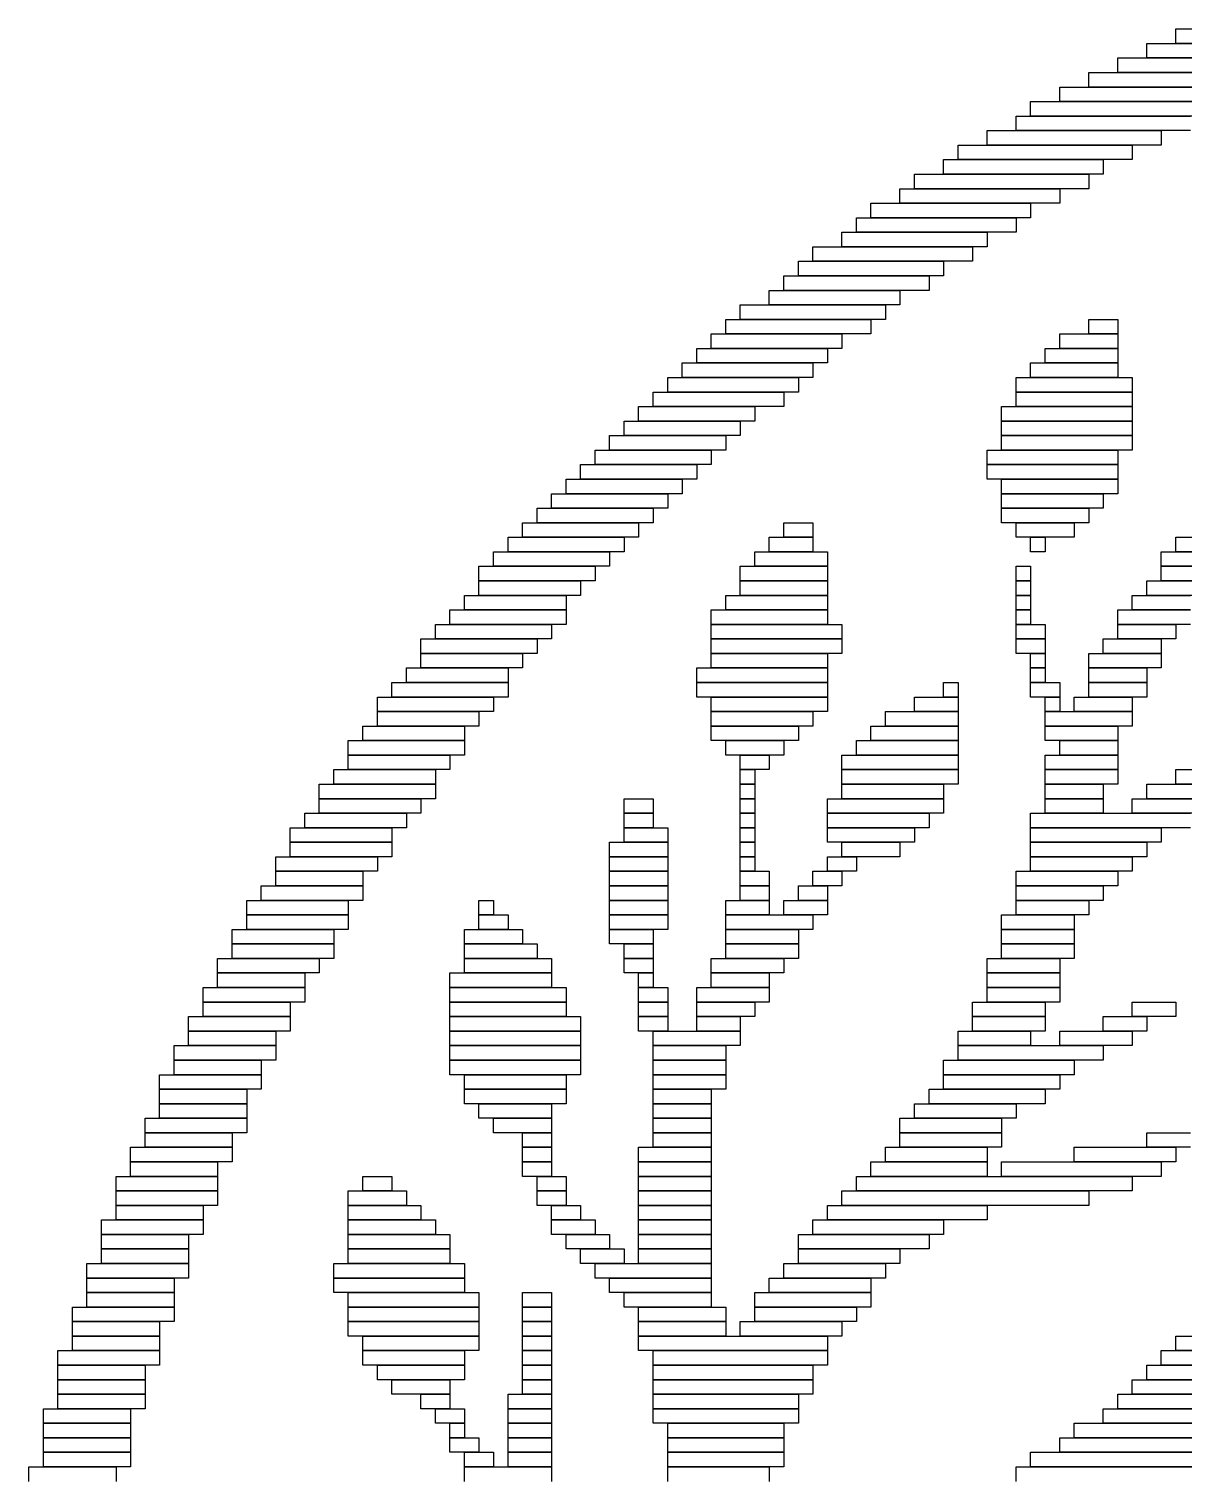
# Model space of a CAD drawing. Extents: x 28 to 995, y 169 to 891.
# Drawn here: x 705 to 784.5, y 351.5 to 451 of the extents above; entities that cross this region are included whole.
import ezdxf

# ---------------------------------------------------------------- set-up
doc = ezdxf.new("R2010")
doc.units = 0

msp = doc.modelspace()

# ---------------------------------------------------------------- linework, layer by layer
for p, q in [((784, 451), (799, 451)), ((784, 450), (784, 451)), ((782, 450), (796, 450)), ((782, 449), (782, 450)), ((799, 450), (784, 450)), ((780, 449), (794, 449)), ((780, 448), (780, 449)), ((796, 449), (782, 449)), ((778, 448), (791, 448)), ((778, 447), (778, 448)), ((794, 448), (780, 448)), ((776, 447), (789, 447)), ((776, 446), (776, 447)), ((791, 447), (778, 447)), ((774, 446), (787, 446)), ((774, 445), (774, 446)), ((789, 446), (776, 446)), ((773, 445), (785, 445)), ((773, 444), (773, 445)), ((787, 445), (774, 445)), ((771, 444), (783, 444)), ((771, 443), (771, 444)), ((785, 444), (773, 444)), ((783, 444), (783, 443)), ((769, 443), (781, 443)), ((769, 442), (769, 443)), ((783, 443), (771, 443)), ((781, 443), (781, 442)), ((768, 442), (779, 442)), ((768, 441), (768, 442)), ((781, 442), (769, 442)), ((779, 442), (779, 441)), ((766, 441), (778, 441)), ((766, 440), (766, 441)), ((779, 441), (768, 441)), ((778, 441), (778, 440)), ((765, 440), (776, 440)), ((765, 439), (765, 440)), ((778, 440), (766, 440)), ((776, 440), (776, 439)), ((763, 439), (774, 439)), ((763, 438), (763, 439)), ((776, 439), (765, 439)), ((774, 439), (774, 438)), ((762, 438), (773, 438)), ((762, 437), (762, 438)), ((774, 438), (763, 438)), ((773, 438), (773, 437)), ((761, 437), (771, 437)), ((761, 436), (761, 437)), ((773, 437), (762, 437)), ((771, 437), (771, 436)), ((759, 436), (770, 436)), ((759, 435), (759, 436)), ((771, 436), (761, 436)), ((770, 436), (770, 435)), ((758, 435), (768, 435)), ((758, 434), (758, 435)), ((770, 435), (759, 435)), ((768, 435), (768, 434)), ((757, 434), (767, 434)), ((757, 433), (757, 434)), ((768, 434), (758, 434)), ((767, 434), (767, 433)), ((756, 433), (765, 433)), ((756, 432), (756, 433)), ((767, 433), (757, 433)), ((765, 433), (765, 432)), ((754, 432), (764, 432)), ((754, 431), (754, 432)), ((765, 432), (756, 432)), ((764, 432), (764, 431)), ((753, 431), (763, 431)), ((753, 430), (753, 431)), ((764, 431), (754, 431)), ((763, 431), (763, 430)), ((778, 431), (780, 431)), ((778, 430), (778, 431)), ((780, 431), (780, 430)), ((752, 430), (761, 430)), ((752, 429), (752, 430)), ((763, 430), (753, 430)), ((761, 430), (761, 429)), ((776, 430), (780, 430)), ((776, 429), (776, 430)), ((780, 430), (778, 430)), ((780, 430), (780, 429)), ((751, 429), (760, 429)), ((751, 428), (751, 429)), ((761, 429), (752, 429)), ((760, 429), (760, 428)), ((775, 429), (780, 429)), ((775, 428), (775, 429)), ((780, 429), (776, 429)), ((780, 429), (780, 428)), ((750, 428), (759, 428)), ((750, 427), (750, 428)), ((760, 428), (751, 428)), ((759, 428), (759, 427)), ((774, 428), (780, 428)), ((774, 427), (774, 428)), ((780, 428), (775, 428)), ((780, 428), (780, 427)), ((749, 427), (758, 427)), ((749, 426), (749, 427)), ((759, 427), (750, 427)), ((758, 427), (758, 426)), ((773, 427), (781, 427)), ((773, 426), (773, 427)), ((780, 427), (774, 427)), ((781, 427), (781, 426)), ((748, 426), (757, 426)), ((748, 425), (748, 426)), ((758, 426), (749, 426)), ((757, 426), (757, 425)), ((781, 426), (773, 426)), ((773, 426), (781, 426)), ((773, 425), (773, 426)), ((781, 426), (781, 425)), ((747, 425), (755, 425)), ((747, 424), (747, 425)), ((757, 425), (748, 425)), ((755, 425), (755, 424)), ((772, 425), (781, 425)), ((772, 424), (772, 425)), ((781, 425), (773, 425)), ((781, 425), (781, 424)), ((746, 424), (754, 424)), ((746, 423), (746, 424)), ((755, 424), (747, 424)), ((754, 424), (754, 423)), ((781, 424), (772, 424)), ((772, 424), (781, 424)), ((772, 423), (772, 424)), ((781, 424), (781, 423)), ((745, 423), (753, 423)), ((745, 422), (745, 423)), ((754, 423), (746, 423)), ((753, 423), (753, 422)), ((781, 423), (772, 423)), ((772, 423), (781, 423)), ((772, 422), (772, 423)), ((781, 423), (781, 422)), ((744, 422), (752, 422)), ((744, 421), (744, 422)), ((753, 422), (745, 422)), ((752, 422), (752, 421)), ((771, 422), (780, 422)), ((771, 421), (771, 422)), ((781, 422), (772, 422)), ((780, 422), (780, 421)), ((743, 421), (751, 421)), ((743, 420), (743, 421)), ((752, 421), (744, 421)), ((751, 421), (751, 420)), ((780, 421), (771, 421)), ((771, 421), (780, 421)), ((771, 420), (771, 421)), ((780, 421), (780, 420)), ((742, 420), (750, 420)), ((742, 419), (742, 420)), ((751, 420), (743, 420)), ((750, 420), (750, 419)), ((780, 420), (771, 420)), ((772, 420), (780, 420)), ((772, 419), (772, 420)), ((780, 420), (780, 419)), ((741, 419), (749, 419)), ((741, 418), (741, 419)), ((750, 419), (742, 419)), ((749, 419), (749, 418)), ((780, 419), (772, 419)), ((772, 419), (779, 419)), ((772, 418), (772, 419)), ((779, 419), (779, 418)), ((740, 418), (748, 418)), ((740, 417), (740, 418)), ((749, 418), (741, 418)), ((748, 418), (748, 417)), ((779, 418), (772, 418)), ((772, 418), (778, 418)), ((772, 417), (772, 418)), ((778, 418), (778, 417)), ((739, 417), (747, 417)), ((739, 416), (739, 417)), ((748, 417), (740, 417)), ((747, 417), (747, 416)), ((757, 417), (759, 417)), ((757, 416), (757, 417)), ((759, 417), (759, 416)), ((778, 417), (772, 417)), ((773, 417), (777, 417)), ((773, 416), (773, 417)), ((777, 417), (777, 416)), ((738, 416), (746, 416)), ((738, 415), (738, 416)), ((747, 416), (739, 416)), ((746, 416), (746, 415)), ((756, 416), (759, 416)), ((756, 415), (756, 416)), ((759, 416), (757, 416)), ((759, 416), (759, 415)), ((777, 416), (773, 416)), ((774, 416), (775, 416)), ((774, 415), (774, 416)), ((775, 416), (775, 415)), ((784, 416), (790, 416)), ((784, 415), (784, 416)), ((737, 415), (745, 415)), ((737, 414), (737, 415)), ((746, 415), (738, 415)), ((745, 415), (745, 414)), ((755, 415), (760, 415)), ((755, 414), (755, 415)), ((759, 415), (756, 415)), ((760, 415), (760, 414)), ((775, 415), (774, 415)), ((783, 415), (788, 415)), ((783, 414), (783, 415)), ((790, 415), (784, 415)), ((736, 414), (744, 414)), ((736, 413), (736, 414)), ((745, 414), (737, 414)), ((744, 414), (744, 413)), ((754, 414), (760, 414)), ((754, 413), (754, 414)), ((760, 414), (755, 414)), ((760, 414), (760, 413)), ((773, 414), (774, 414)), ((773, 413), (773, 414)), ((774, 414), (774, 413)), ((788, 414), (783, 414)), ((783, 414), (787, 414)), ((783, 413), (783, 414)), ((744, 413), (736, 413)), ((736, 413), (743, 413)), ((736, 412), (736, 413)), ((743, 413), (743, 412)), ((760, 413), (754, 413)), ((754, 413), (760, 413)), ((754, 412), (754, 413)), ((760, 413), (760, 412)), ((774, 413), (773, 413)), ((773, 413), (774, 413)), ((773, 412), (773, 413)), ((774, 413), (774, 412)), ((782, 413), (786, 413)), ((782, 412), (782, 413)), ((787, 413), (783, 413)), ((735, 412), (742, 412)), ((735, 411), (735, 412)), ((743, 412), (736, 412)), ((742, 412), (742, 411)), ((753, 412), (760, 412)), ((753, 411), (753, 412)), ((760, 412), (754, 412)), ((760, 412), (760, 411)), ((774, 412), (773, 412)), ((773, 412), (774, 412)), ((773, 411), (773, 412)), ((774, 412), (774, 411)), ((781, 412), (785, 412)), ((781, 411), (781, 412)), ((786, 412), (782, 412)), ((734, 411), (742, 411)), ((734, 410), (734, 411)), ((742, 411), (735, 411)), ((742, 411), (742, 410)), ((752, 411), (760, 411)), ((752, 410), (752, 411)), ((760, 411), (753, 411)), ((760, 411), (760, 410)), ((774, 411), (773, 411)), ((773, 411), (774, 411)), ((773, 410), (773, 411)), ((774, 411), (774, 410)), ((780, 411), (785, 411)), ((780, 410), (780, 411)), ((785, 411), (781, 411)), ((733, 410), (741, 410)), ((733, 409), (733, 410)), ((742, 410), (734, 410)), ((741, 410), (741, 409)), ((760, 410), (752, 410)), ((752, 410), (761, 410)), ((752, 409), (752, 410)), ((761, 410), (761, 409)), ((774, 410), (773, 410)), ((773, 410), (775, 410)), ((773, 409), (773, 410)), ((775, 410), (775, 409)), ((785, 410), (780, 410)), ((780, 410), (784, 410)), ((780, 409), (780, 410)), ((784, 410), (784, 409)), ((732, 409), (740, 409)), ((732, 408), (732, 409)), ((741, 409), (733, 409)), ((740, 409), (740, 408)), ((761, 409), (752, 409)), ((752, 409), (761, 409)), ((752, 408), (752, 409)), ((761, 409), (761, 408)), ((775, 409), (773, 409)), ((773, 409), (775, 409)), ((773, 408), (773, 409)), ((775, 409), (775, 408)), ((779, 409), (783, 409)), ((779, 408), (779, 409)), ((784, 409), (780, 409)), ((783, 409), (783, 408)), ((740, 408), (732, 408)), ((732, 408), (739, 408)), ((732, 407), (732, 408)), ((739, 408), (739, 407)), ((761, 408), (752, 408)), ((752, 408), (760, 408)), ((752, 407), (752, 408)), ((760, 408), (760, 407)), ((775, 408), (773, 408)), ((774, 408), (775, 408)), ((774, 407), (774, 408)), ((775, 408), (775, 407)), ((778, 408), (783, 408)), ((778, 407), (778, 408)), ((783, 408), (779, 408)), ((783, 408), (783, 407)), ((731, 407), (738, 407)), ((731, 406), (731, 407)), ((739, 407), (732, 407)), ((738, 407), (738, 406)), ((751, 407), (760, 407)), ((751, 406), (751, 407)), ((760, 407), (752, 407)), ((760, 407), (760, 406)), ((775, 407), (774, 407)), ((774, 407), (775, 407)), ((774, 406), (774, 407)), ((775, 407), (775, 406)), ((783, 407), (778, 407)), ((778, 407), (782, 407)), ((778, 406), (778, 407)), ((782, 407), (782, 406)), ((730, 406), (738, 406)), ((730, 405), (730, 406)), ((738, 406), (731, 406)), ((738, 406), (738, 405)), ((760, 406), (751, 406)), ((751, 406), (760, 406)), ((751, 405), (751, 406)), ((760, 406), (760, 405)), ((768, 406), (769, 406)), ((768, 405), (768, 406)), ((769, 406), (769, 405)), ((775, 406), (774, 406)), ((774, 406), (776, 406)), ((774, 405), (774, 406)), ((776, 406), (776, 405)), ((782, 406), (778, 406)), ((778, 406), (782, 406)), ((778, 405), (778, 406)), ((782, 406), (782, 405)), ((729, 405), (737, 405)), ((729, 404), (729, 405)), ((738, 405), (730, 405)), ((737, 405), (737, 404)), ((760, 405), (751, 405)), ((752, 405), (760, 405)), ((752, 404), (752, 405)), ((760, 405), (760, 404)), ((766, 405), (769, 405)), ((766, 404), (766, 405)), ((769, 405), (768, 405)), ((769, 405), (769, 404)), ((776, 405), (774, 405)), ((775, 405), (776, 405)), ((775, 404), (775, 405)), ((776, 405), (776, 404)), ((777, 405), (781, 405)), ((777, 404), (777, 405)), ((782, 405), (778, 405)), ((781, 405), (781, 404)), ((737, 404), (729, 404)), ((729, 404), (736, 404)), ((729, 403), (729, 404)), ((736, 404), (736, 403)), ((760, 404), (752, 404)), ((752, 404), (759, 404)), ((752, 403), (752, 404)), ((759, 404), (759, 403)), ((764, 404), (769, 404)), ((764, 403), (764, 404)), ((769, 404), (766, 404)), ((769, 404), (769, 403)), ((776, 404), (775, 404)), ((775, 404), (781, 404)), ((775, 403), (775, 404)), ((781, 404), (777, 404)), ((781, 404), (781, 403)), ((728, 403), (735, 403)), ((728, 402), (728, 403)), ((736, 403), (729, 403)), ((735, 403), (735, 402)), ((759, 403), (752, 403)), ((752, 403), (758, 403)), ((752, 402), (752, 403)), ((758, 403), (758, 402)), ((763, 403), (769, 403)), ((763, 402), (763, 403)), ((769, 403), (764, 403)), ((769, 403), (769, 402)), ((781, 403), (775, 403)), ((775, 403), (780, 403)), ((775, 402), (775, 403)), ((780, 403), (780, 402)), ((727, 402), (735, 402)), ((727, 401), (727, 402)), ((735, 402), (728, 402)), ((735, 402), (735, 401)), ((758, 402), (752, 402)), ((753, 402), (757, 402)), ((753, 401), (753, 402)), ((757, 402), (757, 401)), ((762, 402), (769, 402)), ((762, 401), (762, 402)), ((769, 402), (763, 402)), ((769, 402), (769, 401)), ((780, 402), (775, 402)), ((776, 402), (780, 402)), ((776, 401), (776, 402)), ((780, 402), (780, 401)), ((735, 401), (727, 401)), ((727, 401), (734, 401)), ((727, 400), (727, 401)), ((734, 401), (734, 400)), ((757, 401), (753, 401)), ((754, 401), (756, 401)), ((754, 400), (754, 401)), ((756, 401), (756, 400)), ((761, 401), (769, 401)), ((761, 400), (761, 401)), ((769, 401), (762, 401)), ((769, 401), (769, 400)), ((775, 401), (780, 401)), ((775, 400), (775, 401)), ((780, 401), (776, 401)), ((780, 401), (780, 400)), ((726, 400), (733, 400)), ((726, 399), (726, 400)), ((734, 400), (727, 400)), ((733, 400), (733, 399)), ((756, 400), (754, 400)), ((754, 400), (755, 400)), ((754, 399), (754, 400)), ((755, 400), (755, 399)), ((769, 400), (761, 400)), ((761, 400), (769, 400)), ((761, 399), (761, 400)), ((769, 400), (769, 399)), ((780, 400), (775, 400)), ((775, 400), (780, 400)), ((775, 399), (775, 400)), ((780, 400), (780, 399)), ((784, 400), (812, 400)), ((784, 399), (784, 400)), ((725, 399), (733, 399)), ((725, 398), (725, 399)), ((733, 399), (726, 399)), ((733, 399), (733, 398)), ((755, 399), (754, 399)), ((754, 399), (755, 399)), ((754, 398), (754, 399)), ((755, 399), (755, 398)), ((769, 399), (761, 399)), ((761, 399), (768, 399)), ((761, 398), (761, 399)), ((768, 399), (768, 398)), ((780, 399), (775, 399)), ((775, 399), (779, 399)), ((775, 398), (775, 399)), ((779, 399), (779, 398)), ((782, 399), (792, 399)), ((782, 398), (782, 399)), ((812, 399), (784, 399)), ((733, 398), (725, 398)), ((725, 398), (732, 398)), ((725, 397), (725, 398)), ((732, 398), (732, 397)), ((746, 398), (748, 398)), ((746, 397), (746, 398)), ((748, 398), (748, 397)), ((755, 398), (754, 398)), ((754, 398), (755, 398)), ((754, 397), (754, 398)), ((755, 398), (755, 397)), ((760, 398), (768, 398)), ((760, 397), (760, 398)), ((768, 398), (761, 398)), ((768, 398), (768, 397)), ((779, 398), (775, 398)), ((775, 398), (779, 398)), ((775, 397), (775, 398)), ((779, 398), (779, 397)), ((781, 398), (787, 398)), ((781, 397), (781, 398)), ((792, 398), (782, 398)), ((724, 397), (731, 397)), ((724, 396), (724, 397)), ((732, 397), (725, 397)), ((731, 397), (731, 396)), ((748, 397), (746, 397)), ((746, 397), (748, 397)), ((746, 396), (746, 397)), ((748, 397), (748, 396)), ((755, 397), (754, 397)), ((754, 397), (755, 397)), ((754, 396), (754, 397)), ((755, 397), (755, 396)), ((768, 397), (760, 397)), ((760, 397), (767, 397)), ((760, 396), (760, 397)), ((767, 397), (767, 396)), ((774, 397), (785, 397)), ((774, 396), (774, 397)), ((779, 397), (775, 397)), ((787, 397), (781, 397)), ((723, 396), (730, 396)), ((723, 395), (723, 396)), ((731, 396), (724, 396)), ((730, 396), (730, 395)), ((748, 396), (746, 396)), ((746, 396), (749, 396)), ((746, 395), (746, 396)), ((749, 396), (749, 395)), ((755, 396), (754, 396)), ((754, 396), (755, 396)), ((754, 395), (754, 396)), ((755, 396), (755, 395)), ((767, 396), (760, 396)), ((760, 396), (766, 396)), ((760, 395), (760, 396)), ((766, 396), (766, 395)), ((785, 396), (774, 396)), ((774, 396), (783, 396)), ((774, 395), (774, 396)), ((783, 396), (783, 395)), ((730, 395), (723, 395)), ((723, 395), (730, 395)), ((723, 394), (723, 395)), ((730, 395), (730, 394)), ((745, 395), (749, 395)), ((745, 394), (745, 395)), ((749, 395), (746, 395)), ((749, 395), (749, 394)), ((755, 395), (754, 395)), ((754, 395), (755, 395)), ((754, 394), (754, 395)), ((755, 395), (755, 394)), ((766, 395), (760, 395)), ((761, 395), (765, 395)), ((761, 394), (761, 395)), ((765, 395), (765, 394)), ((783, 395), (774, 395)), ((774, 395), (782, 395)), ((774, 394), (774, 395)), ((782, 395), (782, 394)), ((722, 394), (729, 394)), ((722, 393), (722, 394)), ((730, 394), (723, 394)), ((729, 394), (729, 393)), ((749, 394), (745, 394)), ((745, 394), (749, 394)), ((745, 393), (745, 394)), ((749, 394), (749, 393)), ((755, 394), (754, 394)), ((754, 394), (755, 394)), ((754, 393), (754, 394)), ((755, 394), (755, 393)), ((760, 394), (762, 394)), ((760, 393), (760, 394)), ((765, 394), (761, 394)), ((762, 394), (762, 393)), ((782, 394), (774, 394)), ((774, 394), (781, 394)), ((774, 393), (774, 394)), ((781, 394), (781, 393)), ((729, 393), (722, 393)), ((722, 393), (728, 393)), ((722, 392), (722, 393)), ((728, 393), (728, 392)), ((749, 393), (745, 393)), ((745, 393), (749, 393)), ((745, 392), (745, 393)), ((749, 393), (749, 392)), ((755, 393), (754, 393)), ((754, 393), (756, 393)), ((754, 392), (754, 393)), ((756, 393), (756, 392)), ((759, 393), (761, 393)), ((759, 392), (759, 393)), ((762, 393), (760, 393)), ((761, 393), (761, 392)), ((773, 393), (780, 393)), ((773, 392), (773, 393)), ((781, 393), (774, 393)), ((780, 393), (780, 392)), ((721, 392), (728, 392)), ((721, 391), (721, 392)), ((728, 392), (722, 392)), ((728, 392), (728, 391)), ((749, 392), (745, 392)), ((745, 392), (749, 392)), ((745, 391), (745, 392)), ((749, 392), (749, 391)), ((756, 392), (754, 392)), ((754, 392), (756, 392)), ((754, 391), (754, 392)), ((756, 392), (756, 391)), ((758, 392), (760, 392)), ((758, 391), (758, 392)), ((761, 392), (759, 392)), ((760, 392), (760, 391)), ((780, 392), (773, 392)), ((773, 392), (779, 392)), ((773, 391), (773, 392)), ((779, 392), (779, 391)), ((720, 391), (727, 391)), ((720, 390), (720, 391)), ((728, 391), (721, 391)), ((727, 391), (727, 390)), ((736, 391), (737, 391)), ((736, 390), (736, 391)), ((737, 391), (737, 390)), ((749, 391), (745, 391)), ((745, 391), (749, 391)), ((745, 390), (745, 391)), ((749, 391), (749, 390)), ((753, 391), (756, 391)), ((753, 390), (753, 391)), ((756, 391), (754, 391)), ((756, 391), (756, 390)), ((757, 391), (760, 391)), ((757, 390), (757, 391)), ((760, 391), (758, 391)), ((760, 391), (760, 390)), ((779, 391), (773, 391)), ((773, 391), (778, 391)), ((773, 390), (773, 391)), ((778, 391), (778, 390)), ((727, 390), (720, 390)), ((720, 390), (727, 390)), ((720, 389), (720, 390)), ((727, 390), (727, 389)), ((737, 390), (736, 390)), ((736, 390), (738, 390)), ((736, 389), (736, 390)), ((738, 390), (738, 389)), ((749, 390), (745, 390)), ((745, 390), (749, 390)), ((745, 389), (745, 390)), ((749, 390), (749, 389)), ((756, 390), (753, 390)), ((753, 390), (759, 390)), ((753, 389), (753, 390)), ((760, 390), (757, 390)), ((759, 390), (759, 389)), ((772, 390), (777, 390)), ((772, 389), (772, 390)), ((778, 390), (773, 390)), ((777, 390), (777, 389)), ((719, 389), (726, 389)), ((719, 388), (719, 389)), ((727, 389), (720, 389)), ((726, 389), (726, 388)), ((735, 389), (739, 389)), ((735, 388), (735, 389)), ((738, 389), (736, 389)), ((739, 389), (739, 388)), ((749, 389), (745, 389)), ((745, 389), (748, 389)), ((745, 388), (745, 389)), ((748, 389), (748, 388)), ((759, 389), (753, 389)), ((753, 389), (758, 389)), ((753, 388), (753, 389)), ((758, 389), (758, 388)), ((777, 389), (772, 389)), ((772, 389), (777, 389)), ((772, 388), (772, 389)), ((777, 389), (777, 388)), ((726, 388), (719, 388)), ((719, 388), (726, 388)), ((719, 387), (719, 388)), ((726, 388), (726, 387)), ((739, 388), (735, 388)), ((735, 388), (740, 388)), ((735, 387), (735, 388)), ((740, 388), (740, 387)), ((748, 388), (745, 388)), ((746, 388), (748, 388)), ((746, 387), (746, 388)), ((748, 388), (748, 387)), ((758, 388), (753, 388)), ((753, 388), (758, 388)), ((753, 387), (753, 388)), ((758, 388), (758, 387)), ((777, 388), (772, 388)), ((772, 388), (777, 388)), ((772, 387), (772, 388)), ((777, 388), (777, 387)), ((718, 387), (725, 387)), ((718, 386), (718, 387)), ((726, 387), (719, 387)), ((725, 387), (725, 386)), ((740, 387), (735, 387)), ((735, 387), (741, 387)), ((735, 386), (735, 387)), ((741, 387), (741, 386)), ((748, 387), (746, 387)), ((746, 387), (748, 387)), ((746, 386), (746, 387)), ((748, 387), (748, 386)), ((752, 387), (757, 387)), ((752, 386), (752, 387)), ((758, 387), (753, 387)), ((757, 387), (757, 386)), ((771, 387), (776, 387)), ((771, 386), (771, 387)), ((777, 387), (772, 387)), ((776, 387), (776, 386)), ((725, 386), (718, 386)), ((718, 386), (724, 386)), ((718, 385), (718, 386)), ((724, 386), (724, 385)), ((734, 386), (741, 386)), ((734, 385), (734, 386)), ((741, 386), (735, 386)), ((741, 386), (741, 385)), ((748, 386), (746, 386)), ((747, 386), (748, 386)), ((747, 385), (747, 386)), ((748, 386), (748, 385)), ((757, 386), (752, 386)), ((752, 386), (756, 386)), ((752, 385), (752, 386)), ((756, 386), (756, 385)), ((776, 386), (771, 386)), ((771, 386), (776, 386)), ((771, 385), (771, 386)), ((776, 386), (776, 385)), ((717, 385), (724, 385)), ((717, 384), (717, 385)), ((724, 385), (718, 385)), ((724, 385), (724, 384)), ((741, 385), (734, 385)), ((734, 385), (742, 385)), ((734, 384), (734, 385)), ((742, 385), (742, 384)), ((748, 385), (747, 385)), ((747, 385), (749, 385)), ((747, 384), (747, 385)), ((749, 385), (749, 384)), ((751, 385), (756, 385)), ((751, 384), (751, 385)), ((756, 385), (752, 385)), ((756, 385), (756, 384)), ((776, 385), (771, 385)), ((771, 385), (776, 385)), ((771, 384), (771, 385)), ((776, 385), (776, 384)), ((724, 384), (717, 384)), ((717, 384), (723, 384)), ((717, 383), (717, 384)), ((723, 384), (723, 383)), ((742, 384), (734, 384)), ((734, 384), (742, 384)), ((734, 383), (734, 384)), ((742, 384), (742, 383)), ((749, 384), (747, 384)), ((747, 384), (749, 384)), ((747, 383), (747, 384)), ((749, 384), (749, 383)), ((756, 384), (751, 384)), ((751, 384), (755, 384)), ((751, 383), (751, 384)), ((755, 384), (755, 383)), ((770, 384), (775, 384)), ((770, 383), (770, 384)), ((776, 384), (771, 384)), ((775, 384), (775, 383)), ((781, 384), (784, 384)), ((781, 383), (781, 384)), ((784, 384), (784, 383)), ((716, 383), (723, 383)), ((716, 382), (716, 383)), ((723, 383), (717, 383)), ((723, 383), (723, 382)), ((742, 383), (734, 383)), ((734, 383), (743, 383)), ((734, 382), (734, 383)), ((743, 383), (743, 382)), ((749, 383), (747, 383)), ((747, 383), (749, 383)), ((747, 382), (747, 383)), ((749, 383), (749, 382)), ((755, 383), (751, 383)), ((751, 383), (754, 383)), ((751, 382), (751, 383)), ((754, 383), (754, 382)), ((775, 383), (770, 383)), ((770, 383), (775, 383)), ((770, 382), (770, 383)), ((775, 383), (775, 382)), ((779, 383), (782, 383)), ((779, 382), (779, 383)), ((784, 383), (781, 383)), ((782, 383), (782, 382)), ((723, 382), (716, 382)), ((716, 382), (722, 382)), ((716, 381), (716, 382)), ((722, 382), (722, 381)), ((743, 382), (734, 382)), ((734, 382), (743, 382)), ((734, 381), (734, 382)), ((743, 382), (743, 381)), ((749, 382), (747, 382)), ((748, 382), (754, 382)), ((748, 381), (748, 382)), ((754, 382), (751, 382)), ((754, 382), (754, 381)), ((769, 382), (774, 382)), ((769, 381), (769, 382)), ((775, 382), (770, 382)), ((774, 382), (774, 381)), ((776, 382), (781, 382)), ((776, 381), (776, 382)), ((782, 382), (779, 382)), ((781, 382), (781, 381)), ((715, 381), (722, 381)), ((715, 380), (715, 381)), ((722, 381), (716, 381)), ((722, 381), (722, 380)), ((743, 381), (734, 381)), ((734, 381), (743, 381)), ((734, 380), (734, 381)), ((743, 381), (743, 380)), ((754, 381), (748, 381)), ((748, 381), (753, 381)), ((748, 380), (748, 381)), ((753, 381), (753, 380)), ((774, 381), (769, 381)), ((769, 381), (779, 381)), ((769, 380), (769, 381)), ((781, 381), (776, 381)), ((779, 381), (779, 380)), ((722, 380), (715, 380)), ((715, 380), (721, 380)), ((715, 379), (715, 380)), ((721, 380), (721, 379)), ((743, 380), (734, 380)), ((734, 380), (743, 380)), ((734, 379), (734, 380)), ((743, 380), (743, 379)), ((753, 380), (748, 380)), ((748, 380), (753, 380)), ((748, 379), (748, 380)), ((753, 380), (753, 379)), ((768, 380), (777, 380)), ((768, 379), (768, 380)), ((779, 380), (769, 380)), ((777, 380), (777, 379)), ((714, 379), (721, 379)), ((714, 378), (714, 379)), ((721, 379), (715, 379)), ((721, 379), (721, 378)), ((743, 379), (734, 379)), ((735, 379), (742, 379)), ((735, 378), (735, 379)), ((742, 379), (742, 378)), ((753, 379), (748, 379)), ((748, 379), (753, 379)), ((748, 378), (748, 379)), ((753, 379), (753, 378)), ((777, 379), (768, 379)), ((768, 379), (776, 379)), ((768, 378), (768, 379)), ((776, 379), (776, 378)), ((721, 378), (714, 378)), ((714, 378), (720, 378)), ((714, 377), (714, 378)), ((720, 378), (720, 377)), ((742, 378), (735, 378)), ((735, 378), (742, 378)), ((735, 377), (735, 378)), ((742, 378), (742, 377)), ((753, 378), (748, 378)), ((748, 378), (752, 378)), ((748, 377), (748, 378)), ((752, 378), (752, 377)), ((767, 378), (775, 378)), ((767, 377), (767, 378)), ((776, 378), (768, 378)), ((775, 378), (775, 377)), ((720, 377), (714, 377)), ((714, 377), (720, 377)), ((714, 376), (714, 377)), ((720, 377), (720, 376)), ((742, 377), (735, 377)), ((736, 377), (741, 377)), ((736, 376), (736, 377)), ((741, 377), (741, 376)), ((752, 377), (748, 377)), ((748, 377), (752, 377)), ((748, 376), (748, 377)), ((752, 377), (752, 376)), ((766, 377), (773, 377)), ((766, 376), (766, 377)), ((775, 377), (767, 377)), ((773, 377), (773, 376)), ((713, 376), (720, 376)), ((713, 375), (713, 376)), ((720, 376), (714, 376)), ((720, 376), (720, 375)), ((741, 376), (736, 376)), ((737, 376), (741, 376)), ((737, 375), (737, 376)), ((741, 376), (741, 375)), ((752, 376), (748, 376)), ((748, 376), (752, 376)), ((748, 375), (748, 376)), ((752, 376), (752, 375)), ((765, 376), (772, 376)), ((765, 375), (765, 376)), ((773, 376), (766, 376)), ((772, 376), (772, 375)), ((720, 375), (713, 375)), ((713, 375), (719, 375)), ((713, 374), (713, 375)), ((719, 375), (719, 374)), ((741, 375), (737, 375)), ((739, 375), (741, 375)), ((739, 374), (739, 375)), ((741, 375), (741, 374)), ((752, 375), (748, 375)), ((748, 375), (752, 375)), ((748, 374), (748, 375)), ((752, 375), (752, 374)), ((772, 375), (765, 375)), ((765, 375), (772, 375)), ((765, 374), (765, 375)), ((772, 375), (772, 374)), ((782, 375), (785, 375)), ((782, 374), (782, 375)), ((712, 374), (719, 374)), ((712, 373), (712, 374)), ((719, 374), (713, 374)), ((719, 374), (719, 373)), ((741, 374), (739, 374)), ((739, 374), (741, 374)), ((739, 373), (739, 374)), ((741, 374), (741, 373)), ((747, 374), (752, 374)), ((747, 373), (747, 374)), ((752, 374), (748, 374)), ((752, 374), (752, 373)), ((764, 374), (771, 374)), ((764, 373), (764, 374)), ((772, 374), (765, 374)), ((771, 374), (771, 373)), ((777, 374), (784, 374)), ((777, 373), (777, 374)), ((785, 374), (782, 374)), ((784, 374), (784, 373)), ((719, 373), (712, 373)), ((712, 373), (718, 373)), ((712, 372), (712, 373)), ((718, 373), (718, 372)), ((741, 373), (739, 373)), ((739, 373), (741, 373)), ((739, 372), (739, 373)), ((741, 373), (741, 372)), ((752, 373), (747, 373)), ((747, 373), (752, 373)), ((747, 372), (747, 373)), ((752, 373), (752, 372)), ((763, 373), (771, 373)), ((763, 372), (763, 373)), ((771, 373), (764, 373)), ((771, 373), (771, 372)), ((772, 373), (783, 373)), ((772, 372), (772, 373)), ((784, 373), (777, 373)), ((783, 373), (783, 372)), ((711, 372), (718, 372)), ((711, 371), (711, 372)), ((718, 372), (712, 372)), ((718, 372), (718, 371)), ((728, 372), (730, 372)), ((728, 371), (728, 372)), ((730, 372), (730, 371)), ((741, 372), (739, 372)), ((740, 372), (742, 372)), ((740, 371), (740, 372)), ((742, 372), (742, 371)), ((752, 372), (747, 372)), ((747, 372), (752, 372)), ((747, 371), (747, 372)), ((752, 372), (752, 371)), ((762, 372), (781, 372)), ((762, 371), (762, 372)), ((771, 372), (763, 372)), ((783, 372), (772, 372)), ((781, 372), (781, 371)), ((718, 371), (711, 371)), ((711, 371), (718, 371)), ((711, 370), (711, 371)), ((718, 371), (718, 370)), ((727, 371), (731, 371)), ((727, 370), (727, 371)), ((730, 371), (728, 371)), ((731, 371), (731, 370)), ((742, 371), (740, 371)), ((740, 371), (742, 371)), ((740, 370), (740, 371)), ((742, 371), (742, 370)), ((752, 371), (747, 371)), ((747, 371), (752, 371)), ((747, 370), (747, 371)), ((752, 371), (752, 370)), ((761, 371), (778, 371)), ((761, 370), (761, 371)), ((781, 371), (762, 371)), ((778, 371), (778, 370)), ((718, 370), (711, 370)), ((711, 370), (717, 370)), ((711, 369), (711, 370)), ((717, 370), (717, 369)), ((731, 370), (727, 370)), ((727, 370), (732, 370)), ((727, 369), (727, 370)), ((732, 370), (732, 369)), ((742, 370), (740, 370)), ((741, 370), (743, 370)), ((741, 369), (741, 370)), ((743, 370), (743, 369)), ((752, 370), (747, 370)), ((747, 370), (752, 370)), ((747, 369), (747, 370)), ((752, 370), (752, 369)), ((760, 370), (771, 370)), ((760, 369), (760, 370)), ((778, 370), (761, 370)), ((771, 370), (771, 369)), ((710, 369), (717, 369)), ((710, 368), (710, 369)), ((717, 369), (711, 369)), ((717, 369), (717, 368)), ((732, 369), (727, 369)), ((727, 369), (733, 369)), ((727, 368), (727, 369)), ((733, 369), (733, 368)), ((743, 369), (741, 369)), ((741, 369), (744, 369)), ((741, 368), (741, 369)), ((744, 369), (744, 368)), ((752, 369), (747, 369)), ((747, 369), (752, 369)), ((747, 368), (747, 369)), ((752, 369), (752, 368)), ((759, 369), (768, 369)), ((759, 368), (759, 369)), ((771, 369), (760, 369)), ((768, 369), (768, 368)), ((717, 368), (710, 368)), ((710, 368), (716, 368)), ((710, 367), (710, 368)), ((716, 368), (716, 367)), ((733, 368), (727, 368)), ((727, 368), (734, 368)), ((727, 367), (727, 368)), ((734, 368), (734, 367)), ((744, 368), (741, 368)), ((742, 368), (745, 368)), ((742, 367), (742, 368)), ((745, 368), (745, 367)), ((752, 368), (747, 368)), ((747, 368), (752, 368)), ((747, 367), (747, 368)), ((752, 368), (752, 367)), ((758, 368), (767, 368)), ((758, 367), (758, 368)), ((768, 368), (759, 368)), ((767, 368), (767, 367)), ((716, 367), (710, 367)), ((710, 367), (716, 367)), ((710, 366), (710, 367)), ((716, 367), (716, 366)), ((734, 367), (727, 367)), ((727, 367), (734, 367)), ((727, 366), (727, 367)), ((734, 367), (734, 366)), ((745, 367), (742, 367)), ((743, 367), (746, 367)), ((743, 366), (743, 367)), ((746, 367), (746, 366)), ((752, 367), (747, 367)), ((747, 367), (752, 367)), ((747, 366), (747, 367)), ((752, 367), (752, 366)), ((767, 367), (758, 367)), ((758, 367), (765, 367)), ((758, 366), (758, 367)), ((765, 367), (765, 366)), ((709, 366), (716, 366)), ((709, 365), (709, 366)), ((716, 366), (710, 366)), ((716, 366), (716, 365)), ((726, 366), (735, 366)), ((726, 365), (726, 366)), ((734, 366), (727, 366)), ((735, 366), (735, 365)), ((746, 366), (743, 366)), ((744, 366), (752, 366)), ((744, 365), (744, 366)), ((752, 366), (747, 366)), ((752, 366), (752, 365)), ((757, 366), (764, 366)), ((757, 365), (757, 366)), ((765, 366), (758, 366)), ((764, 366), (764, 365)), ((716, 365), (709, 365)), ((709, 365), (715, 365)), ((709, 364), (709, 365)), ((715, 365), (715, 364)), ((735, 365), (726, 365)), ((726, 365), (735, 365)), ((726, 364), (726, 365)), ((735, 365), (735, 364)), ((752, 365), (744, 365)), ((745, 365), (752, 365)), ((745, 364), (745, 365)), ((752, 365), (752, 364)), ((756, 365), (763, 365)), ((756, 364), (756, 365)), ((764, 365), (757, 365)), ((763, 365), (763, 364)), ((715, 364), (709, 364)), ((709, 364), (715, 364)), ((709, 363), (709, 364)), ((715, 364), (715, 363)), ((735, 364), (726, 364)), ((727, 364), (736, 364)), ((727, 363), (727, 364)), ((736, 364), (736, 363)), ((739, 364), (741, 364)), ((739, 363), (739, 364)), ((741, 364), (741, 363)), ((752, 364), (745, 364)), ((746, 364), (752, 364)), ((746, 363), (746, 364)), ((752, 364), (752, 363)), ((755, 364), (763, 364)), ((755, 363), (755, 364)), ((763, 364), (756, 364)), ((763, 364), (763, 363)), ((708, 363), (715, 363)), ((708, 362), (708, 363)), ((715, 363), (709, 363)), ((715, 363), (715, 362)), ((736, 363), (727, 363)), ((727, 363), (736, 363)), ((727, 362), (727, 363)), ((736, 363), (736, 362)), ((741, 363), (739, 363)), ((739, 363), (741, 363)), ((739, 362), (739, 363)), ((741, 363), (741, 362)), ((752, 363), (746, 363)), ((747, 363), (753, 363)), ((747, 362), (747, 363)), ((753, 363), (753, 362)), ((763, 363), (755, 363)), ((755, 363), (762, 363)), ((755, 362), (755, 363)), ((762, 363), (762, 362)), ((715, 362), (708, 362)), ((708, 362), (714, 362)), ((708, 361), (708, 362)), ((714, 362), (714, 361)), ((736, 362), (727, 362)), ((727, 362), (736, 362)), ((727, 361), (727, 362)), ((736, 362), (736, 361)), ((741, 362), (739, 362)), ((739, 362), (741, 362)), ((739, 361), (739, 362)), ((741, 362), (741, 361)), ((753, 362), (747, 362)), ((747, 362), (753, 362)), ((747, 361), (747, 362)), ((753, 362), (753, 361)), ((754, 362), (761, 362)), ((754, 361), (754, 362)), ((762, 362), (755, 362)), ((761, 362), (761, 361)), ((714, 361), (708, 361)), ((708, 361), (714, 361)), ((708, 360), (708, 361)), ((714, 361), (714, 360)), ((736, 361), (727, 361)), ((728, 361), (736, 361)), ((728, 360), (728, 361)), ((736, 361), (736, 360)), ((741, 361), (739, 361)), ((739, 361), (741, 361)), ((739, 360), (739, 361)), ((741, 361), (741, 360)), ((753, 361), (747, 361)), ((747, 361), (760, 361)), ((747, 360), (747, 361)), ((761, 361), (754, 361)), ((760, 361), (760, 360)), ((784, 361), (795, 361)), ((784, 360), (784, 361)), ((707, 360), (714, 360)), ((707, 359), (707, 360)), ((714, 360), (708, 360)), ((714, 360), (714, 359)), ((736, 360), (728, 360)), ((728, 360), (735, 360)), ((728, 359), (728, 360)), ((735, 360), (735, 359)), ((741, 360), (739, 360)), ((739, 360), (741, 360)), ((739, 359), (739, 360)), ((741, 360), (741, 359)), ((760, 360), (747, 360)), ((748, 360), (760, 360)), ((748, 359), (748, 360)), ((760, 360), (760, 359)), ((783, 360), (794, 360)), ((783, 359), (783, 360)), ((795, 360), (784, 360)), ((714, 359), (707, 359)), ((707, 359), (713, 359)), ((707, 358), (707, 359)), ((713, 359), (713, 358)), ((735, 359), (728, 359)), ((729, 359), (735, 359)), ((729, 358), (729, 359)), ((735, 359), (735, 358)), ((741, 359), (739, 359)), ((739, 359), (741, 359)), ((739, 358), (739, 359)), ((741, 359), (741, 358)), ((760, 359), (748, 359)), ((748, 359), (759, 359)), ((748, 358), (748, 359)), ((759, 359), (759, 358)), ((782, 359), (793, 359)), ((782, 358), (782, 359)), ((794, 359), (783, 359)), ((713, 358), (707, 358)), ((707, 358), (713, 358)), ((707, 357), (707, 358)), ((713, 358), (713, 357)), ((735, 358), (729, 358)), ((730, 358), (734, 358)), ((730, 357), (730, 358)), ((734, 358), (734, 357)), ((741, 358), (739, 358)), ((739, 358), (741, 358)), ((739, 357), (739, 358)), ((741, 358), (741, 357)), ((759, 358), (748, 358)), ((748, 358), (759, 358)), ((748, 357), (748, 358)), ((759, 358), (759, 357)), ((781, 358), (792, 358)), ((781, 357), (781, 358)), ((793, 358), (782, 358)), ((713, 357), (707, 357)), ((707, 357), (713, 357)), ((707, 356), (707, 357)), ((713, 357), (713, 356)), ((734, 357), (730, 357)), ((732, 357), (734, 357)), ((732, 356), (732, 357)), ((734, 357), (734, 356)), ((738, 357), (741, 357)), ((738, 356), (738, 357)), ((741, 357), (739, 357)), ((741, 357), (741, 356)), ((759, 357), (748, 357)), ((748, 357), (758, 357)), ((748, 356), (748, 357)), ((758, 357), (758, 356)), ((780, 357), (810, 357)), ((780, 356), (780, 357)), ((792, 357), (781, 357)), ((706, 356), (712, 356)), ((706, 355), (706, 356)), ((713, 356), (707, 356)), ((712, 356), (712, 355)), ((734, 356), (732, 356)), ((733, 356), (735, 356)), ((733, 355), (733, 356)), ((735, 356), (735, 355)), ((741, 356), (738, 356)), ((738, 356), (741, 356)), ((738, 355), (738, 356)), ((741, 356), (741, 355)), ((758, 356), (748, 356)), ((748, 356), (758, 356)), ((748, 355), (748, 356)), ((758, 356), (758, 355)), ((779, 356), (808, 356)), ((779, 355), (779, 356)), ((810, 356), (780, 356)), ((712, 355), (706, 355)), ((706, 355), (712, 355)), ((706, 354), (706, 355)), ((712, 355), (712, 354)), ((735, 355), (733, 355)), ((734, 355), (735, 355)), ((734, 354), (734, 355)), ((735, 355), (735, 354)), ((741, 355), (738, 355)), ((738, 355), (741, 355)), ((738, 354), (738, 355)), ((741, 355), (741, 354)), ((758, 355), (748, 355)), ((749, 355), (757, 355)), ((749, 354), (749, 355)), ((757, 355), (757, 354)), ((777, 355), (807, 355)), ((777, 354), (777, 355)), ((808, 355), (779, 355)), ((712, 354), (706, 354)), ((706, 354), (712, 354)), ((706, 353), (706, 354)), ((712, 354), (712, 353)), ((735, 354), (734, 354)), ((734, 354), (736, 354)), ((734, 353), (734, 354)), ((736, 354), (736, 353)), ((741, 354), (738, 354)), ((738, 354), (741, 354)), ((738, 353), (738, 354)), ((741, 354), (741, 353)), ((757, 354), (749, 354)), ((749, 354), (757, 354)), ((749, 353), (749, 354)), ((757, 354), (757, 353)), ((776, 354), (805, 354)), ((776, 353), (776, 354)), ((807, 354), (777, 354)), ((712, 353), (706, 353)), ((706, 353), (712, 353)), ((706, 352), (706, 353)), ((712, 353), (712, 352)), ((736, 353), (734, 353)), ((735, 353), (737, 353)), ((735, 352), (735, 353)), ((737, 353), (737, 352)), ((741, 353), (738, 353)), ((738, 353), (741, 353)), ((738, 352), (738, 353)), ((741, 353), (741, 352)), ((757, 353), (749, 353)), ((749, 353), (757, 353)), ((749, 352), (749, 353)), ((757, 353), (757, 352)), ((774, 353), (803, 353)), ((774, 352), (774, 353)), ((805, 353), (776, 353)), ((705, 352), (711, 352)), ((705, 351), (705, 352)), ((712, 352), (706, 352)), ((711, 352), (711, 351)), ((737, 352), (735, 352)), ((735, 352), (741, 352)), ((735, 351), (735, 352)), ((741, 352), (738, 352)), ((741, 352), (741, 351)), ((757, 352), (749, 352)), ((749, 352), (756, 352)), ((749, 351), (749, 352)), ((756, 352), (756, 351)), ((773, 352), (801, 352)), ((773, 351), (773, 352)), ((803, 352), (774, 352))]:
    msp.add_line(p, q)

doc.saveas('drawing.dxf')
